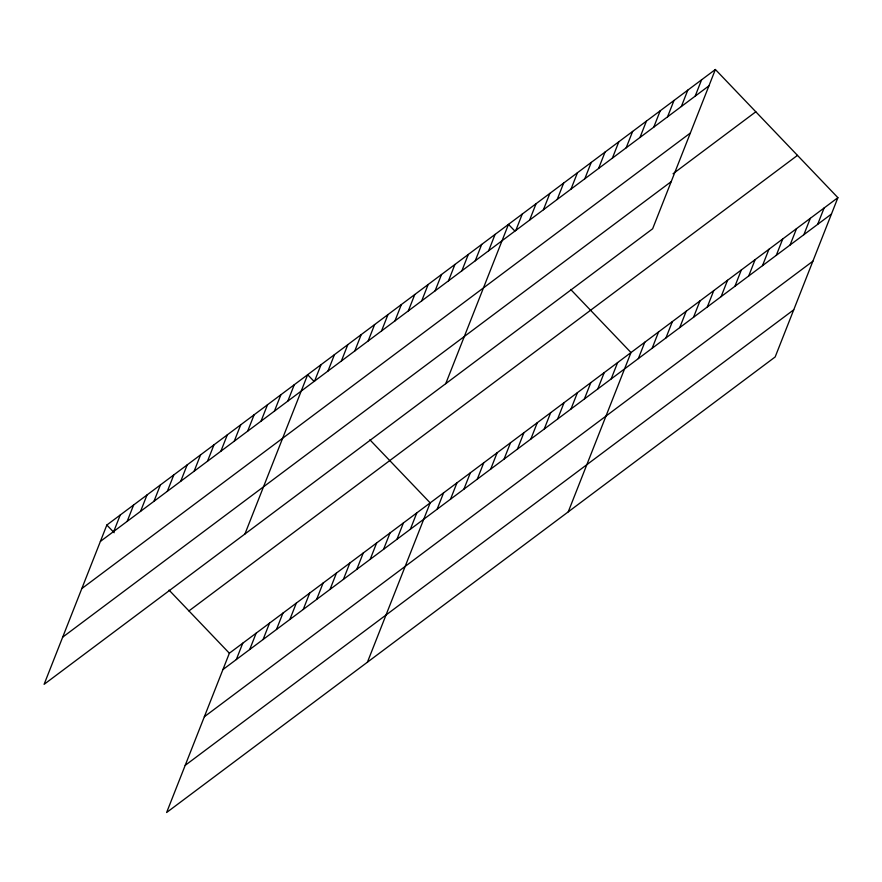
<?xml version="1.0" encoding="UTF-8"?>
<svg xmlns="http://www.w3.org/2000/svg" width="882" height="882" viewBox="0 0 882 882"><rect width="100%" height="100%" fill="white"/><g stroke="black" fill="none" stroke-linecap="round" stroke-linejoin="round"><path stroke-width="1.32" d="M715.379 69.491L106.843 525.033L44.1 684.333L652.636 228.78L715.379 69.491L837.9 197.667L775.157 356.967L166.621 812.509L229.364 653.22L837.9 197.667M113.789 531.383L120.239 515.011M127.173 521.361L133.623 504.989M140.569 511.328L147.007 494.967M153.953 501.307L160.403 484.946M167.337 491.285L173.787 474.924M180.733 481.263L187.171 464.902M194.117 471.242L200.567 454.88M207.502 461.22L213.951 444.859M220.886 451.198L227.335 434.837M234.281 441.176L240.72 424.815M247.666 431.155L254.115 414.794M261.05 421.133L267.5 404.772M274.445 411.111L280.884 394.75M287.83 401.09L294.279 384.728M244.92 533.996L307.664 374.707L314.091 381.432M314.609 381.046L321.048 364.685M327.994 371.024L334.443 354.663M341.378 361.003L347.828 344.642M354.773 350.981L361.212 334.62M236.31 659.56L242.748 643.198M368.158 340.959L374.607 324.598M249.694 649.538L256.144 633.177M381.542 330.937L387.992 314.576M263.079 639.516L269.528 623.155M394.938 320.916L401.376 304.555M276.474 629.494L282.913 613.133M408.322 310.894L414.772 294.533M289.858 619.473L296.308 603.112M421.706 300.872L428.156 284.511M303.243 609.451L309.692 593.079M435.091 290.851L441.54 274.489M316.627 599.429L323.077 583.057M448.486 280.829L454.925 264.468M330.022 589.408L336.461 573.035M461.87 270.807L468.32 254.446M343.407 579.386L349.856 563.014M475.255 260.785L481.704 244.424M356.791 569.364L363.241 552.992M488.65 250.764L495.089 234.403M370.186 559.342L376.625 542.97M445.73 383.67L508.484 224.381L514.912 231.106M383.571 549.321L390.02 532.948M515.827 230.411L522.276 214.05M396.955 539.299L403.405 522.927M529.619 220.092L536.069 203.72M410.351 529.277L416.789 512.905M543.411 209.762L549.861 193.401M367.43 662.184L430.184 502.883L369.867 439.787M557.203 199.442L563.653 183.07M437.119 509.234L443.569 492.862M571.007 189.112L577.445 172.751M450.515 499.212L456.953 482.84M584.799 178.792L591.238 162.42M463.899 489.19L470.349 472.818M598.591 168.462L605.03 152.101M477.283 479.169L483.733 462.796M612.384 158.132L618.833 141.77M490.679 469.147L497.117 452.775M626.176 147.812L632.626 131.44M504.063 459.125L510.513 442.753M639.968 137.482L646.418 121.121M517.447 449.103L523.897 432.731M530.832 439.082L537.281 422.71M653.76 127.162L660.21 110.79M544.227 429.06L550.666 412.688M667.553 116.832L674.002 100.471M557.611 419.027L564.061 402.666M681.345 106.513L687.795 90.14M570.996 409.005L577.445 392.644M695.148 96.182L701.587 79.821M584.391 398.984L590.83 382.623M597.776 388.962L604.225 372.601M611.16 378.94L617.609 362.579M568.251 511.847L630.994 352.557L570.687 289.461M638.347 358.599L644.786 342.227M652.14 348.269L658.589 331.908M665.932 337.949L672.382 321.577M679.724 327.619L686.174 311.258M693.517 317.3L699.966 300.927M707.309 306.969L713.759 290.608M721.101 296.639L727.551 280.278M734.904 286.319L741.343 269.947M748.697 275.989L755.135 259.628M762.489 265.669L768.928 249.297M776.281 255.339L782.731 238.978M790.074 245.02L796.523 228.647M803.866 234.689L810.315 218.328M817.658 224.359L824.108 207.998M100.405 541.405L708.941 85.852M81.817 588.57L690.352 133.028M673.054 173.743L755.819 111.794M62.677 637.157L671.213 181.615M188.935 610.917L797.471 155.375M222.914 669.581L831.45 214.039M204.337 716.746L812.873 261.204M185.198 765.344L793.734 309.803M106.843 525.033L114.197 532.728M169.057 590.113L229.364 653.22"/></g></svg>
